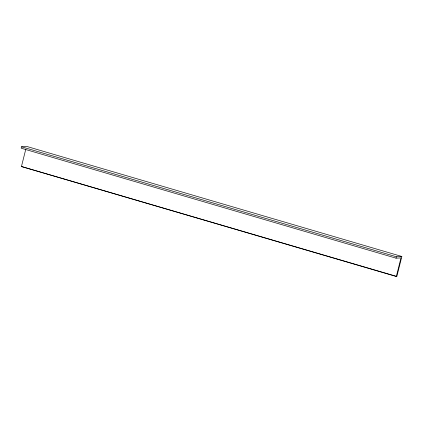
<?xml version="1.0" encoding="UTF-8"?>
<svg xmlns="http://www.w3.org/2000/svg" width="423" height="423" viewBox="0 0 423 423"><rect width="100%" height="100%" fill="white"/><g stroke="black" fill="none" stroke-linecap="round" stroke-linejoin="round"><path stroke-width="0.63" d="M396.319 276.494L396.832 276.468L401.85 256.481L26.977 146.506L21.499 146.786L21.15 148.187L396.023 258.162L400.988 257.908L396.319 276.494L21.446 166.519L25.792 149.213M396.023 258.162L396.377 256.761L401.85 256.481M21.446 166.519L396.198 276.282M21.499 146.786L396.377 256.761"/></g></svg>
